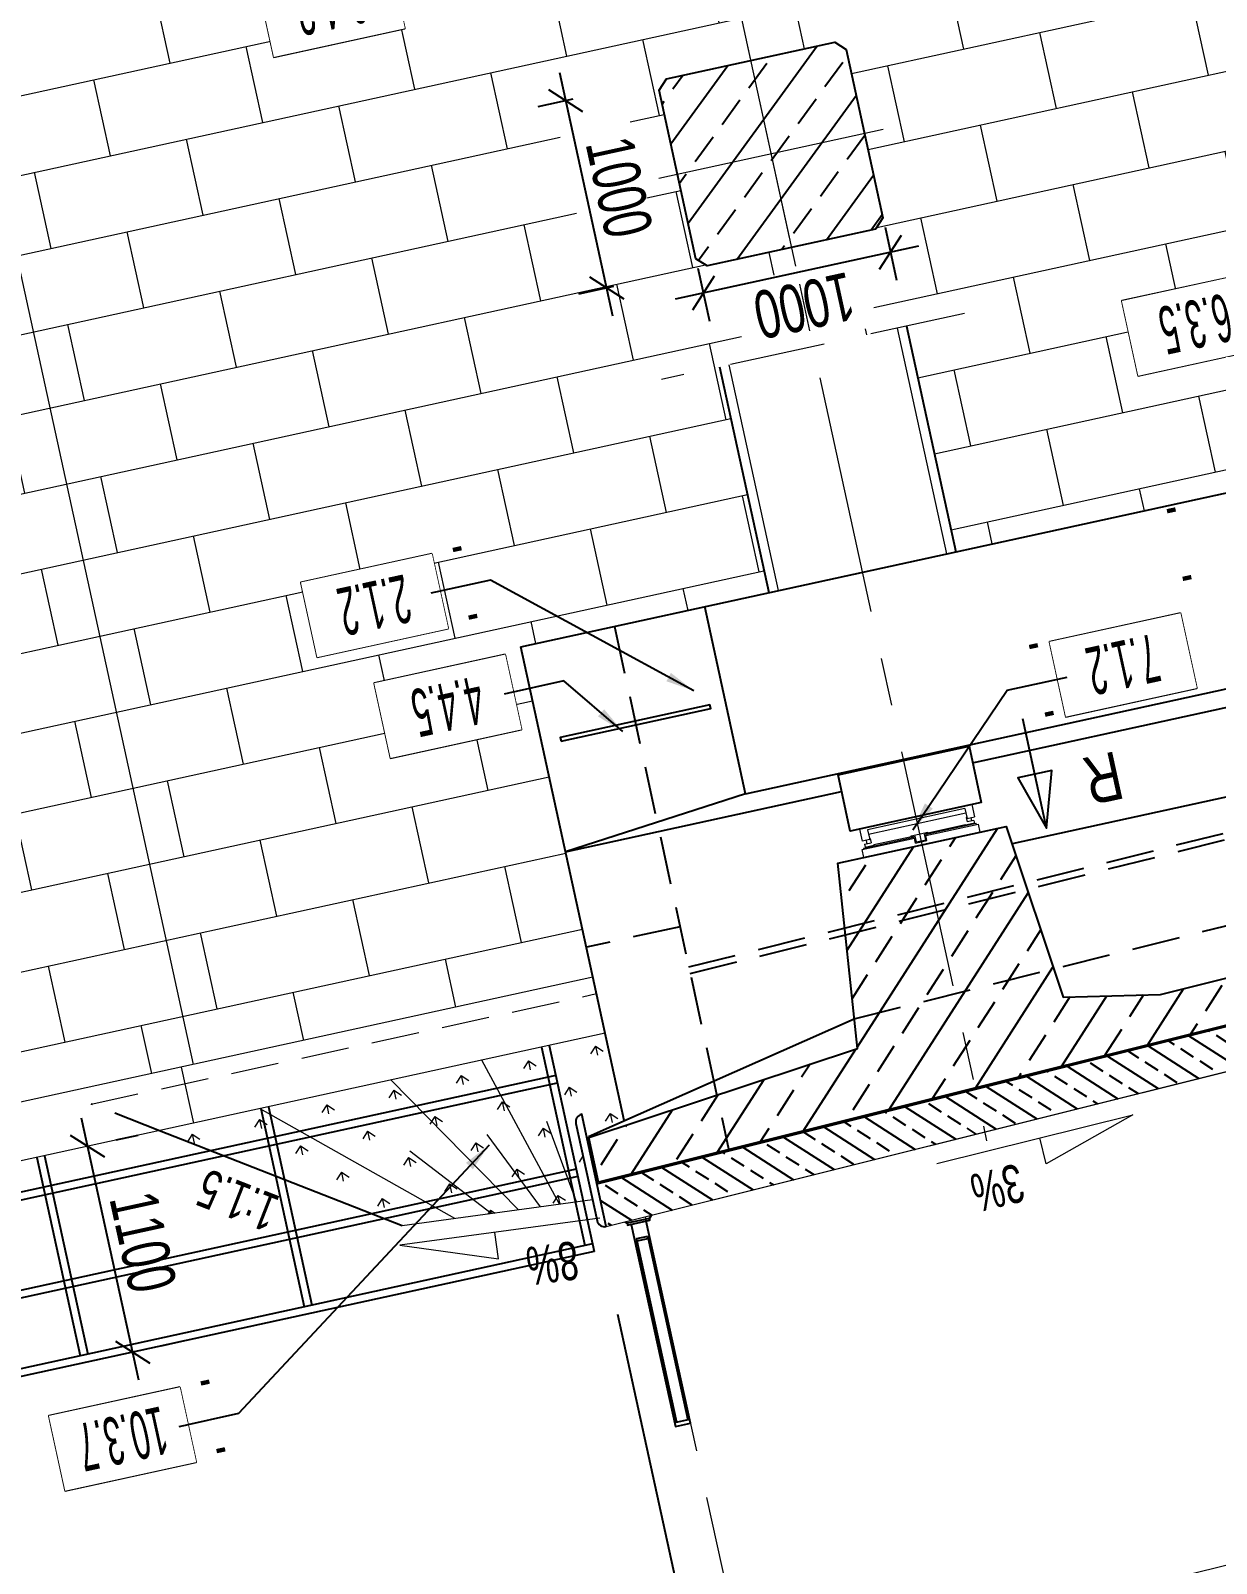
# Model space of a CAD drawing. Header units: metres. Extents: x 8416582 to 8417409, y 5771873 to 5772737.
# Drawn here: x 8416726.24 to 8416732.43, y 5772101.76 to 5772109.77 of the extents above; entities that cross this region are included whole.
import ezdxf
from ezdxf.enums import TextEntityAlignment as Align

# ---------------------------------------------------------------- set-up
doc = ezdxf.new("R2010")
doc.units = ezdxf.units.M
doc.set_wipeout_variables(frame=1)
doc.header["$PDSIZE"] = 0.05
for name, pattern in [('CENTER', [2, 1.25, -0.25, 0.25, -0.25]), ('DASHED', [0.75, 0.5, -0.25]), ('HIDDEN', [0.375, 0.25, -0.125])]:
    doc.linetypes.add(name, pattern=pattern)
for name, color, linetype in [('00RysOpi-T', 2, 'Continuous'), ('AII_M_balustrady', 8, 'Continuous'), ('AII_M_izolacja', 8, 'Continuous'), ('AII_M_konstrukcja beton', 3, 'Continuous'), ('AII_M_opisy do legendy', 2, 'Continuous'), ('AII_M_podpory', 1, 'Continuous'), ('AII_M_wyposażenie', 8, 'Continuous')]:
    doc.layers.add(name, color=color, linetype=linetype)
for name, color, linetype, lineweight in [('AII_M_konstrukcja 0.00', 8, 'Continuous', 0), ('AII_M_konstrukcja 0.25', 1, 'Continuous', 25), ('AII_M_kreskowanie', 8, 'Continuous', 0), ('AII_M_kreskowanie skarp', 8, 'Continuous', 0), ('AII_M_linie przerywane', 9, 'DASHED', 18), ('AII_M_nawierzchnia', 9, 'Continuous', 18), ('AII_M_opisy', 1, 'Continuous', 25), ('AII_M_opisy spadki', 9, 'Continuous', 18), ('AII_M_opisy wymiary', 1, 'Continuous', 25), ('AII_M_osie', 9, 'CENTER', 18), ('AII_M_skarpy', 9, 'Continuous', 18), ('AII_M_skrajnia', 9, 'DASHED', 18), ('AII_M_teren projektowany', 4, 'Continuous', 70), ('AII_M_wymiary', 1, 'Continuous', 25), ('AII_M_wyposazenie', 1, 'Continuous', 25)]:
    doc.layers.add(name, color=color, linetype=linetype, lineweight=lineweight)
doc.styles.add('CDMSTYLE', font='CDMSIMPL.shx', dxfattribs={"width": 0.7, "bigfont": 'CDMBIGPL.shx'})
doc.dimstyles.new('CDM-ME100MM', dxfattribs={"dimscale": 0.1, "dimtxt": 2.5, "dimasz": 1.5, "dimexe": 1.5, "dimexo": 5, "dimgap": 0.5, "dimtad": 1, "dimdec": 0, "dimlfac": 1000, "dimrnd": 1, "dimzin": 9, "dimtxsty": 'CDMSTYLE', "dimblk": 'OBLIQUE', "dimcen": 2.5, "dimdle": 1.5, "dimclrd": 9, "dimclre": 9, "dimclrt": 1, "dimadec": 1, "dimazin": 2, "dimtfac": 1, "dimtdec": 0, "dimtix": 1, "dimtmove": 2, "dimatfit": 3, "dimfxl": 1, "dimtvp": 1, "dimtolj": 1, "dimtzin": 0, "dimlwd": 25, "dimlwe": 25, "dimarcsym": 0})
doc.dimstyles.new('CDM-ME100MM$7', dxfattribs={"dimscale": 0.1, "dimtxt": 2.5, "dimasz": 1.5, "dimexe": 1.5, "dimexo": 5, "dimgap": 0.5, "dimtad": 1, "dimdec": 0, "dimlfac": 1000, "dimrnd": 1, "dimzin": 9, "dimtxsty": 'CDMSTYLE', "dimblk": 'OBLIQUE', "dimcen": 2.5, "dimdle": 1.5, "dimclrd": 9, "dimclre": 9, "dimclrt": 1, "dimadec": 1, "dimazin": 2, "dimtfac": 1, "dimtdec": 0, "dimtix": 1, "dimtmove": 2, "dimatfit": 3, "dimfxl": 1, "dimtvp": 1, "dimtolj": 1, "dimtzin": 0, "dimlwd": 25, "dimlwe": 25, "dimarcsym": 0})

# ---------------------------------------------------------------- blocks, each defined once
blk = doc.blocks.new('Deska_0.6')
at = {"layer": 'AII_M_wyposażenie', "color": 0, "linetype": 'ByBlock', "lineweight": -2}
blk.add_lwpolyline([(0, 0), (0, -0.6, 0.414214), (0.04, -0.56), (0.04, -0.04, 0.414214)], format="xyb", close=True, dxfattribs=at)
blk = doc.blocks.new('Balustrada_1.1')
at = {"layer": 'AII_M_balustrady', "color": 0, "linetype": 'ByBlock', "lineweight": -2}
for points in [[(0.04, 0.01), (0.04, 1.09), (-0.04, 1.09), (-0.04, 0.01)], [(-0.04, 1.07), (0.04, 1.07)], [(-0.03, 0.1), (-0.03, 1.07)], [(0.03, 0.1), (0.03, 1.07)]]:
    blk.add_lwpolyline(points, dxfattribs=at)
for points in [[(-0.03, 0.09), (0.03, 0.09), (0.03, 0.1), (-0.03, 0.1)], [(-0.06, 0), (0.06, 0), (0.06, 0.01), (-0.06, 0.01)]]:
    blk.add_lwpolyline(points, close=True, dxfattribs=at)
blk = doc.blocks.new('_OBLIQUE')
at = {"color": 0, "linetype": 'ByBlock'}
blk.add_line((-0.5, -0.5), (0.5, 0.5), dxfattribs=at)
blk = doc.blocks.new('*D302')
at = {"layer": 'AII_M_opisy wymiary', "color": 9, "lineweight": 25, "transparency": 16777216}
for p, q in [((8416733.9472, 5772104.2813), (8416734.4752, 5772101.8637)), ((8416729.2997, 5772103.0648), (8416729.7857, 5772100.8395)), ((8416734.5897, 5772102.0423), (8416729.6072, 5772100.9541))]:
    blk.add_line(p, q, dxfattribs=at)
at = {"layer": 'Defpoints', "color": 0, "lineweight": 25, "transparency": 16777216}
for p in [(8416733.8405, 5772104.7698), (8416729.193, 5772103.5533), (8416729.7537, 5772100.9861)]:
    blk.add_point(p, dxfattribs=at)
at = {"layer": 'AII_M_opisy wymiary', "color": 9, "lineweight": 25, "transparency": 16777216, "xscale": 0.15, "yscale": 0.15, "zscale": 0.15}
for p, rotation in [((8416734.4432, 5772102.0103), 12.32007894477794), ((8416729.7537, 5772100.9861), 192.3200789447779)]:
    blk.add_blockref('_OBLIQUE', p, dxfattribs=dict(at, rotation=rotation))
at = {"layer": 'AII_M_opisy wymiary', "color": 1, "transparency": 16777216, "insert": (8416732.1358, 5772101.3272), "char_height": 0.25, "attachment_point": 5, "rotation": 192.32008, "style": 'CDMSTYLE'}
blk.add_mtext('\\A1;4800', dxfattribs=at)
blk = doc.blocks.new('*D299')
at = {"layer": 'AII_M_opisy wymiary', "color": 9, "lineweight": 25, "transparency": 16777216}
for p, q in [((8416741.1459, 5772105.7671), (8416741.7596, 5772102.9574)), ((8416729.2997, 5772103.0648), (8416729.8894, 5772100.3649)), ((8416741.8741, 5772103.1359), (8416729.7108, 5772100.4794))]:
    blk.add_line(p, q, dxfattribs=at)
at = {"layer": 'Defpoints', "color": 0, "lineweight": 25, "transparency": 16777216}
for p in [(8416741.0393, 5772106.2556), (8416729.193, 5772103.5533), (8416729.8574, 5772100.5114)]:
    blk.add_point(p, dxfattribs=at)
at = {"layer": 'AII_M_opisy wymiary', "color": 9, "lineweight": 25, "transparency": 16777216, "xscale": 0.15, "yscale": 0.15, "zscale": 0.15}
for p, rotation in [((8416741.7276, 5772103.1039), 12.32007894477794), ((8416729.8574, 5772100.5114), 192.3200789447779)]:
    blk.add_blockref('_OBLIQUE', p, dxfattribs=dict(at, rotation=rotation))
at = {"layer": 'AII_M_opisy wymiary', "color": 1, "transparency": 16777216, "insert": (8416735.8298, 5772101.6367), "char_height": 0.25, "attachment_point": 5, "rotation": 192.32008, "style": 'CDMSTYLE'}
blk.add_mtext('\\A1;12150', dxfattribs=at)
blk = doc.blocks.new('Łożysko_garnkowe')
at = {"layer": 'AII_M_podpory', "color": 0, "linetype": 'Continuous', "lineweight": -2, "ltscale": 0.01}
for p, q in [((-0.31, 0), (0.31, 0)), ((0.31, 0), (0.31, -0.043)), ((-0.31, -0.043), (-0.31, 0)), ((-0.03, -0.043), (-0.31, -0.043)), ((-0.301, -0.049), (-0.301, -0.043)), ((-0.301, -0.049), (-0.033, -0.049)), ((-0.292, -0.052), (-0.245, -0.052)), ((-0.292, -0.067), (-0.292, -0.052)), ((-0.292, -0.067), (-0.257, -0.067)), ((-0.28, -0.085), (-0.28, -0.067)), ((-0.257, -0.09), (-0.257, -0.067)), ((-0.245, -0.055), (-0.245, -0.049)), ((-0.044, -0.055), (-0.245, -0.055)), ((-0.044, -0.052), (-0.044, -0.049)), ((-0.044, -0.052), (-0.025, -0.052)), ((-0.044, -0.052), (-0.044, -0.058)), ((0.044, -0.058), (-0.044, -0.058)), ((-0.033, -0.043), (-0.033, -0.049)), ((0.03, -0.0165), (-0.03, -0.0165)), ((-0.03, -0.0165), (-0.03, -0.043)), ((-0.025, -0.0215), (-0.03, -0.0215)), ((-0.025, -0.0385), (-0.03, -0.0385)), ((0.025, -0.0215), (-0.025, -0.0215)), ((-0.025, -0.0215), (-0.025, -0.052)), ((0.025, -0.0215), (0.03, -0.0215)), ((0.025, -0.0215), (0.025, -0.052)), ((0.025, -0.0385), (0.03, -0.0385)), ((0.044, -0.052), (0.025, -0.052)), ((0.03, -0.0165), (0.03, -0.043)), ((0.31, -0.043), (0.03, -0.043)), ((0.033, -0.043), (0.033, -0.049)), ((0.301, -0.049), (0.033, -0.049)), ((0.044, -0.052), (0.044, -0.049)), ((0.044, -0.052), (0.044, -0.058)), ((0.245, -0.055), (0.044, -0.055)), ((0.245, -0.055), (0.245, -0.049)), ((0.292, -0.052), (0.245, -0.052)), ((0.292, -0.067), (0.257, -0.067)), ((0.257, -0.09), (0.257, -0.067)), ((0.28, -0.085), (0.28, -0.067)), ((0.292, -0.067), (0.292, -0.052)), ((0.301, -0.049), (0.301, -0.043)), ((-0.26, -0.085), (-0.3, -0.085)), ((-0.3, -0.15), (-0.3, -0.085)), ((-0.3, -0.15), (0.3, -0.15)), ((-0.26, -0.085), (-0.257, -0.085)), ((-0.26, -0.138), (-0.26, -0.085)), ((-0.26, -0.09), (-0.257, -0.09)), ((0.26, -0.114), (-0.26, -0.114)), ((-0.26, -0.138), (0.26, -0.138)), ((0.26, -0.085), (0.257, -0.085)), ((0.26, -0.09), (0.257, -0.09)), ((0.26, -0.085), (0.3, -0.085)), ((0.26, -0.138), (0.26, -0.085)), ((0.3, -0.15), (0.3, -0.085))]:
    blk.add_line(p, q, dxfattribs=at)
blk = doc.blocks.new('*D298')
at = {"layer": 'AII_M_opisy wymiary', "color": 9, "lineweight": 25, "transparency": 16777216}
for p, q in [((8416730.6958, 5772108.7405), (8416730.7565, 5772108.463)), ((8416730.871, 5772108.6416), (8416729.6009, 5772108.3642)), ((8416729.7189, 5772108.5271), (8416729.7795, 5772108.2496))]:
    blk.add_line(p, q, dxfattribs=at)
at = {"layer": 'Defpoints', "color": 0, "lineweight": 25, "transparency": 16777216}
for p in [(8416730.5892, 5772109.229), (8416729.6122, 5772109.0156), (8416729.7475, 5772108.3962)]:
    blk.add_point(p, dxfattribs=at)
at = {"layer": 'AII_M_opisy wymiary', "color": 9, "lineweight": 25, "transparency": 16777216, "xscale": 0.15, "yscale": 0.15, "zscale": 0.15}
for p, rotation in [((8416730.7244, 5772108.6096), 12.32007866859613), ((8416729.7475, 5772108.3962), 192.3200786685962)]:
    blk.add_blockref('_OBLIQUE', p, dxfattribs=dict(at, rotation=rotation))
at = {"layer": 'AII_M_opisy wymiary', "color": 1, "transparency": 16777216, "insert": (8416730.2733, 5772108.3319), "char_height": 0.25, "attachment_point": 5, "rotation": 192.32008, "style": 'CDMSTYLE'}
blk.add_mtext('\\A1;1000', dxfattribs=at)
blk = doc.blocks.new('OpiNum01')
at = {"layer": 'AII_M_opisy do legendy', "color": 0, "linetype": 'Continuous'}
blk.add_lwpolyline([(-3.5, -2), (3.5, -2), (3.5, 2), (-3.5, 2)], close=True, dxfattribs=at)
at = {"color": 9, "linetype": 'Continuous', "lineweight": 25, "style": 'CDMSTYLE', "width": 0.7, "flags": 1}
for tag, p in [('NAZWAPOL', (-4.105, -6.803)), ('NAZWAANG', (-4.105, -10.477)), ('SPECYF', (-4.105, -14.151)), ('ID', (-4.105, -17.825)), ('BAZA', (-4.105, -21.499)), ('RYSUNEK', (-4.105, -25.173))]:
    blk.add_attdef(tag, p, '', height=2, dxfattribs=at)
at = {"layer": 'AII_M_opisy do legendy', "linetype": 'Continuous', "lineweight": -2, "style": 'CDMSTYLE', "width": 0.5}
blk.add_attdef('NR', text='', height=2.5, dxfattribs=at).set_placement((0, 0), align=Align.MIDDLE)
at = {"color": 0, "linetype": 'Continuous'}
blk.add_wipeout([(-3.5, -2), (3.5, -2), (3.5, 2), (-3.5, 2)], dxfattribs=at).dxf.layer = 'AII_M_opisy do legendy'
blk = doc.blocks.new('OpiTxt01')
at = {"color": 0, "linetype": 'Continuous', "lineweight": 20, "style": 'CDMSTYLE', "width": 0.7}
blk.add_attdef('TEKST_GORNY', (1, 0.895), '', height=2, dxfattribs=at)
at = {"color": 0, "linetype": 'Continuous', "lineweight": -2, "style": 'CDMSTYLE', "width": 0.7}
blk.add_attdef('TEKST_DOLNY', (1.049, -2.731), '', height=2, dxfattribs=at)
blk = doc.blocks.new('*D369')
at = {"layer": 'AII_M_opisy wymiary', "color": 9, "lineweight": 25, "transparency": 16777216}
for p, q in [((8416729.275, 5772108.2766), (8416728.9977, 5772109.5467)), ((8416729.0659, 5772109.4081), (8416728.8831, 5772109.3682)), ((8416729.2792, 5772108.4311), (8416729.0965, 5772108.3912))]:
    blk.add_line(p, q, dxfattribs=at)
at = {"layer": 'Defpoints', "color": 0, "lineweight": 25, "transparency": 16777216}
for p in [(8416729.5544, 5772109.5148), (8416729.0297, 5772109.4002), (8416729.7677, 5772108.5378)]:
    blk.add_point(p, dxfattribs=at)
at = {"layer": 'AII_M_opisy wymiary', "color": 9, "lineweight": 25, "transparency": 16777216, "xscale": 0.15, "yscale": 0.15, "zscale": 0.15}
for p, rotation in [((8416729.0297, 5772109.4002), 102.3200789447779), ((8416729.243, 5772108.4232), 282.3200789447779)]:
    blk.add_blockref('_OBLIQUE', p, dxfattribs=dict(at, rotation=rotation))
at = {"layer": 'AII_M_opisy wymiary', "color": 1, "transparency": 16777216, "insert": (8416729.3073, 5772108.949), "char_height": 0.25, "attachment_point": 5, "rotation": 282.32008, "style": 'CDMSTYLE'}
blk.add_mtext('\\A1;1000', dxfattribs=at)
blk = doc.blocks.new('*D370')
at = {"layer": 'AII_M_opisy wymiary', "color": 9, "lineweight": 25, "transparency": 16777216}
for p, q in [((8416726.8001, 5772102.7204), (8416726.5013, 5772104.0881)), ((8416726.796, 5772103.9989), (8416726.6799, 5772103.9736)), ((8416727.0307, 5772102.9243), (8416726.9146, 5772102.8989))]:
    blk.add_line(p, q, dxfattribs=at)
at = {"layer": 'Defpoints', "color": 0, "lineweight": 25, "transparency": 16777216}
for p in [(8416726.5334, 5772103.9416), (8416726.3075, 5772103.8923), (8416726.5423, 5772102.8176)]:
    blk.add_point(p, dxfattribs=at)
at = {"layer": 'AII_M_opisy wymiary', "color": 9, "lineweight": 25, "transparency": 16777216, "xscale": 0.15, "yscale": 0.15, "zscale": 0.15}
for p, rotation in [((8416726.5334, 5772103.9416), 102.3200789447779), ((8416726.7681, 5772102.8669), 282.3200789447779)]:
    blk.add_blockref('_OBLIQUE', p, dxfattribs=dict(at, rotation=rotation))
at = {"layer": 'AII_M_opisy wymiary', "color": 1, "transparency": 16777216, "insert": (8416726.8217, 5772103.4416), "char_height": 0.25, "attachment_point": 5, "rotation": 282.32008, "style": 'CDMSTYLE'}
blk.add_mtext('\\A1;1100', dxfattribs=at)

msp = doc.modelspace()

# ---------------------------------------------------------------- hatches: boundary and pattern name
at = {"layer": 'AII_M_kreskowanie'}
h = msp.add_hatch(dxfattribs=at)
h.set_pattern_fill('AR-B816', color=256, scale=0.002)
h.set_pattern_definition([(192.32008, (8416702.4845, 5772263.57133), (0.0867147, -0.397041), []), (282.32008, (8416702.4845, 5772263.57133), (0.4837557, -0.3103263), [0.4064, -0.4064])])
h.paths.add_polyline_path([(8416734.5943, 5772109.6372), (8416734.5561, 5772109.5777), (8416734.1165, 5772109.4817), (8416734.1378, 5772109.384), (8416734.228, 5772108.9712), (8416734.7164, 5772109.0779), (8416734.9739, 5772107.8991), (8416737.9048, 5772108.5392), (8416737.6474, 5772109.718), (8416738.1358, 5772109.8247), (8416738.0231, 5772110.3408), (8416737.5835, 5772110.2448), (8416737.524, 5772110.2829), (8416737.3319, 5772111.1622), (8416737.3701, 5772111.2217), (8416737.8098, 5772111.3178), (8416737.7884, 5772111.4155), (8416737.697, 5772111.8338), (8416737.2086, 5772111.7271), (8416736.9069, 5772113.1084), (8416736.8077, 5772113.5625), (8416733.8803, 5772112.9064), (8416733.976, 5772112.4683), (8416734.2777, 5772111.087), (8416733.7892, 5772110.9803), (8416733.9031, 5772110.4586), (8416734.3427, 5772110.5546), (8416734.4023, 5772110.5165)])
h.paths.add_polyline_path([(8416727.0857, 5772104.3693), (8416729.1712, 5772104.8248), (8416728.7946, 5772106.5495), (8416730.089, 5772106.8323), (8416729.8316, 5772108.0111), (8416730.3201, 5772108.1177), (8416730.2074, 5772108.6338), (8416729.7677, 5772108.5378), (8416729.7082, 5772108.576), (8416729.5162, 5772109.4552), (8416729.5544, 5772109.5148), (8416729.994, 5772109.6108), (8416729.9727, 5772109.7085), (8416729.8813, 5772110.1268), (8416729.3928, 5772110.0201), (8416728.9866, 5772111.8802), (8416725.6089, 5772111.1313)])
h.paths.add_polyline_path([(8416728.3306, 5772107.0353), (8416728.416, 5772106.6445), (8416727.7321, 5772106.4952), (8416727.6467, 5772106.886)], flags=16)
h.paths.add_polyline_path([(8416726.1679, 5772104.1688), (8416727.0857, 5772104.3693), (8416725.6089, 5772111.1313), (8416716.9834, 5772109.219)])
h.paths.add_polyline_path([(8416725.2632, 5772106.0676), (8416725.9471, 5772106.217), (8416726.0324, 5772105.8262), (8416726.1178, 5772105.4354), (8416726.2031, 5772105.0446), (8416725.5192, 5772104.8953), (8416725.4339, 5772105.286), (8416725.3485, 5772105.6768)], flags=16)
h.paths.add_polyline_path([(8416738.3951, 5772110.2976), (8416737.7031, 5772110.1465), (8416737.7831, 5772109.7801), (8416738.4751, 5772109.9313)], flags=16)
h.paths.add_polyline_path([(8416737.3254, 5772110.3377), (8416737.1743, 5772111.0297), (8416736.8079, 5772110.9497), (8416736.959, 5772110.2577)], flags=16)
h.paths.add_polyline_path([(8416734.4884, 5772109.4385), (8416733.7964, 5772109.2874), (8416733.8764, 5772108.921), (8416734.5684, 5772109.0721)], flags=16)
h.paths.add_polyline_path([(8416733.4188, 5772109.4785), (8416733.2676, 5772110.1706), (8416732.9013, 5772110.0906), (8416733.0524, 5772109.3985)], flags=17)
h.paths.add_polyline_path([(8416730.5793, 5772108.5906), (8416729.8873, 5772108.4395), (8416729.9673, 5772108.0731), (8416730.6593, 5772108.2243)], flags=16)
h.paths.add_polyline_path([(8416729.5096, 5772108.6307), (8416729.3585, 5772109.3227), (8416728.9921, 5772109.2427), (8416729.1433, 5772108.5507)], flags=16)
h.paths.add_polyline_path([(8416728.2559, 5772107.0062), (8416727.7267, 5772106.8906), (8416727.8068, 5772106.5243), (8416728.3359, 5772106.6399)], flags=0)
h.paths.add_polyline_path([(8416726.013, 5772105.8092), (8416725.3733, 5772105.6694), (8416725.4533, 5772105.3031), (8416726.093, 5772105.4428)], flags=0)
h.paths.add_polyline_path([(8416725.9044, 5772106.1949), (8416725.3112, 5772106.0653), (8416725.3912, 5772105.699), (8416725.9844, 5772105.8285)], flags=0)
h.paths.add_polyline_path([(8416726.0547, 5772105.4088), (8416725.5023, 5772105.2882), (8416725.5823, 5772104.9218), (8416726.1347, 5772105.0425)], flags=0)
edge = h.paths.add_edge_path()
edge.add_line((8416739.3432, 5772109.1005), (8416739.3947, 5772108.8646))
edge.add_line((8416739.3947, 5772108.8646), (8416740.1763, 5772109.0353))
edge.add_line((8416740.1763, 5772109.0353), (8416740.5316, 5772107.4083))
edge.add_line((8416740.5316, 5772107.4083), (8416742.6402, 5772107.8688))
edge.add_line((8416742.6402, 5772107.8688), (8416741.1826, 5772114.543))
edge.add_line((8416741.1826, 5772114.543), (8416737.7835, 5772113.7812))
edge.add_line((8416737.7835, 5772113.7812), (8416737.8839, 5772113.3218))
edge.add_line((8416737.8839, 5772113.3218), (8416738.1855, 5772111.9405))
edge.add_line((8416738.1855, 5772111.9405), (8416737.697, 5772111.8338))
edge.add_line((8416737.697, 5772111.8338), (8416737.8098, 5772111.3178))
edge.add_line((8416737.8098, 5772111.3178), (8416738.2494, 5772111.4138))
edge.add_line((8416738.2494, 5772111.4138), (8416738.3089, 5772111.3756))
edge.add_line((8416738.3089, 5772111.3756), (8416738.5009, 5772110.4963))
edge.add_line((8416738.5009, 5772110.4963), (8416738.4628, 5772110.4368))
edge.add_line((8416738.4628, 5772110.4368), (8416738.0231, 5772110.3408))
edge.add_line((8416738.0231, 5772110.3408), (8416738.0445, 5772110.2431))
edge.add_line((8416738.0445, 5772110.2431), (8416738.1358, 5772109.8247))
edge.add_line((8416738.1358, 5772109.8247), (8416738.6243, 5772109.9314))
edge.add_line((8416738.6243, 5772109.9314), (8416738.8818, 5772108.7526))
edge.add_line((8416738.8818, 5772108.7526), (8416739.1993, 5772108.822))
edge.add_line((8416739.1993, 5772108.822), (8416739.1655, 5772108.9769))
edge.add_line((8416739.1655, 5772108.9769), (8416738.9571, 5772109.1105))
edge.add_line((8416738.9571, 5772109.1105), (8416738.0175, 5772113.4127))
edge.add_arc((8416738.1094, 5772113.4552), 0.1012, 204.79213, 371.6329)
edge.add_line((8416738.2085, 5772113.4756), (8416739.1349, 5772109.2341))
edge.add_line((8416739.1349, 5772109.2341), (8416739.3432, 5772109.1005))
edge = h.paths.add_edge_path()
edge.add_line((8416733.6074, 5772107.7118), (8416733.6305, 5772107.6057))
edge.add_line((8416733.6305, 5772107.6057), (8416733.9969, 5772107.6857))
edge.add_line((8416733.9969, 5772107.6857), (8416733.7395, 5772108.8645))
edge.add_line((8416733.7395, 5772108.8645), (8416734.228, 5772108.9712))
edge.add_line((8416734.228, 5772108.9712), (8416734.1165, 5772109.4817))
edge.add_line((8416734.1165, 5772109.4817), (8416733.6768, 5772109.3856))
edge.add_line((8416733.6768, 5772109.3856), (8416733.6173, 5772109.4238))
edge.add_line((8416733.6173, 5772109.4238), (8416733.4253, 5772110.3031))
edge.add_line((8416733.4253, 5772110.3031), (8416733.4635, 5772110.3626))
edge.add_line((8416733.4635, 5772110.3626), (8416733.9031, 5772110.4586))
edge.add_line((8416733.9031, 5772110.4586), (8416733.8818, 5772110.5563))
edge.add_line((8416733.8818, 5772110.5563), (8416733.7892, 5772110.9803))
edge.add_line((8416733.7892, 5772110.9803), (8416733.3007, 5772110.8736))
edge.add_line((8416733.3007, 5772110.8736), (8416732.999, 5772112.2549))
edge.add_line((8416732.999, 5772112.2549), (8416732.8917, 5772112.746))
edge.add_line((8416732.8917, 5772112.746), (8416729.9629, 5772112.0967))
edge.add_line((8416729.9629, 5772112.0967), (8416730.3698, 5772110.2335))
edge.add_line((8416730.3698, 5772110.2335), (8416729.8813, 5772110.1268))
edge.add_line((8416729.8813, 5772110.1268), (8416729.994, 5772109.6108))
edge.add_line((8416729.994, 5772109.6108), (8416730.4336, 5772109.7068))
edge.add_line((8416730.4336, 5772109.7068), (8416730.4931, 5772109.6686))
edge.add_line((8416730.4931, 5772109.6686), (8416730.6852, 5772108.7893))
edge.add_line((8416730.6852, 5772108.7893), (8416730.647, 5772108.7298))
edge.add_line((8416730.647, 5772108.7298), (8416730.2074, 5772108.6338))
edge.add_line((8416730.2074, 5772108.6338), (8416730.2287, 5772108.5361))
edge.add_line((8416730.2287, 5772108.5361), (8416730.3201, 5772108.1177))
edge.add_line((8416730.3201, 5772108.1177), (8416730.8086, 5772108.2244))
edge.add_line((8416730.8086, 5772108.2244), (8416731.066, 5772107.0456))
edge.add_line((8416731.066, 5772107.0456), (8416733.4351, 5772107.563))
edge.add_line((8416733.4351, 5772107.563), (8416733.3943, 5772107.7501))
edge.add_line((8416733.3943, 5772107.7501), (8416733.5661, 5772108.0179))
edge.add_line((8416733.5661, 5772108.0179), (8416732.5831, 5772112.5187))
edge.add_arc((8416732.6808, 5772112.54), 0.1, 192.32008, 372.32008)
edge.add_line((8416732.7785, 5772112.5614), (8416733.7792, 5772107.9797))
edge.add_line((8416733.7792, 5772107.9797), (8416733.6074, 5772107.7118))
at = {"layer": 'AII_M_kreskowanie', "lineweight": 25}
h = msp.add_hatch(dxfattribs=at)
h.set_pattern_fill('ANSI33', color=256, scale=0.05, angle=-336.73928)
h.set_pattern_definition([(233.93234, (8416703.35598, 5772266.2399), (0.25664235, -0.186925), []), (233.93234, (8416703.1342, 5772266.20505), (0.25664235, -0.186925), [0.15875, -0.079375])])
h.paths.add_polyline_path([(8416730.647, 5772108.7298), (8416729.7677, 5772108.5378), (8416729.7082, 5772108.576), (8416729.5162, 5772109.4552), (8416729.5544, 5772109.5148), (8416730.4336, 5772109.7068), (8416730.4931, 5772109.6686), (8416730.6852, 5772108.7893)])
h = msp.add_hatch(dxfattribs=at)
h.set_pattern_fill('ANSI33', color=256, scale=0.05, angle=-333.35154)
h.set_pattern_definition([(237.3201, (8416732.56702, 5772125.83228), (0.2672398, -0.1714327), []), (237.3201, (8416732.34768, 5772125.78438), (0.2672398, -0.1714327), [0.15875, -0.079375])])
h.paths.add_polyline_path([(8416740.95, 5772106.43), (8416739.8659, 5772106.2383), (8416736.9965, 5772105.5512), (8416734.1018, 5772104.9794), (8416729.2004, 5772103.7538), (8416729.1492, 5772103.9883), (8416730.5526, 5772104.4525), (8416730.4488, 5772105.4193), (8416731.3281, 5772105.6113), (8416731.625, 5772104.7207), (8416732.1337, 5772104.7345), (8416733.9778, 5772105.1956), (8416734.4442, 5772105.4037), (8416734.3415, 5772106.3424), (8416735.2208, 5772106.5344), (8416735.5235, 5772105.6169), (8416736.0376, 5772105.6064), (8416736.9453, 5772105.7857), (8416737.8936, 5772106.0127), (8416738.3565, 5772106.2367), (8416738.2492, 5772107.1969), (8416739.1284, 5772107.3889), (8416739.4314, 5772106.494), (8416740.8988, 5772106.6645)])
h = msp.add_hatch(dxfattribs=at)
h.set_pattern_fill('ANSI33', color=256, scale=0.025, angle=-243.35154)
h.set_pattern_definition([(327.3201, (8416732.56595, 5772125.83717), (0.0857163, 0.1336199), []), (327.3201, (8416732.5899, 5772125.7275), (0.0857163, 0.1336199), [0.079375, -0.0396875])])
h.paths.add_polyline_path([(8416729.2407, 5772103.5228), (8416729.1918, 5772103.7465), (8416733.5714, 5772104.8416), (8416733.628, 5772104.8053), (8416733.6665, 5772104.6294)])
at = {"layer": 'AII_M_kreskowanie'}
h = msp.add_hatch(dxfattribs=at)
h.set_pattern_fill('GRASS', color=256, scale=0.01, angle=-333.35154)
h.set_pattern_definition([(282.32008, (8416688.13118, 5772262.975), (0.21379181, -0.13714613), [0.047625, -0.31158524]), (237.32008, (8416688.13118, 5772262.975), (0.2137918, -0.13714613), [0.047625, -0.206375]), (327.32008, (8416688.13118, 5772262.975), (0.13714613, 0.2137918), [0.047625, -0.206375])])
h.paths.add_polyline_path([(8416729.3334, 5772104.0821), (8416729.1466, 5772104.0005), (8416729.11, 5772104.1211), (8416729.0794, 5772104.0735), (8416729.1692, 5772103.6626), (8416728.1751, 5772103.5273), (8416726.9076, 5772104.0233), (8416729.2353, 5772104.5317)])

# ---------------------------------------------------------------- linework, layer by layer
at = {"layer": 'AII_M_balustrady', "linetype": 'ByBlock', "lineweight": -2}
for p, q in [((8416728.9034, 5772104.4592), (8416729.1296, 5772103.4236)), ((8416728.9425, 5772104.4677), (8416729.1772, 5772103.3931)), ((8416727.438, 5772104.1391), (8416727.6642, 5772103.1036)), ((8416727.4771, 5772104.1477), (8416727.7032, 5772103.1121)), ((8416726.2685, 5772103.8837), (8416726.4946, 5772102.8481)), ((8416726.3075, 5772103.8923), (8416726.5337, 5772102.8567))]:
    msp.add_line(p, q, dxfattribs=at)
for points in [[(8416728.9767, 5772104.3114), (8416726.0974, 5772103.6826), (8416716.8461, 5772108.7695)], [(8416728.9852, 5772104.2723), (8416726.0913, 5772103.6403), (8416716.8574, 5772108.7177)], [(8416729.0833, 5772103.8229), (8416726.0209, 5772103.1541), (8416716.9877, 5772108.1211)], [(8416729.0919, 5772103.7839), (8416726.0147, 5772103.1118), (8416716.999, 5772108.0692)], [(8416729.1687, 5772103.4321), (8416725.9596, 5772102.7313), (8416716.8792, 5772107.7242)], [(8416729.1772, 5772103.3931), (8416725.9535, 5772102.689), (8416716.8599, 5772107.6892)]]:
    msp.add_lwpolyline(points, dxfattribs=at)
at = {"layer": 'AII_M_balustrady', "color": 8}
for points in [[(8416729.338, 5772103.5471), (8416729.3495, 5772103.5397)], [(8416729.4668, 5772103.5653), (8416729.4775, 5772103.582)]]:
    msp.add_lwpolyline(points, dxfattribs=at)
at = {"layer": 'AII_M_izolacja', "linetype": 'HIDDEN', "ltscale": 0.5, "const_width": 0.005}
msp.add_lwpolyline([(8416729.1438, 5772103.9897), (8416729.1961, 5772103.7502), (8416734.1023, 5772104.9769), (8416736.997, 5772105.5487), (8416739.8665, 5772106.2358), (8416740.9555, 5772106.4284), (8416740.9031, 5772106.668)], dxfattribs=at)
at = {"layer": 'AII_M_izolacja'}
msp.add_lwpolyline([(8416729.1918, 5772103.7465), (8416734.1029, 5772104.9745), (8416736.9975, 5772105.5463), (8416739.867, 5772106.2334), (8416740.9609, 5772106.4269)], dxfattribs=at)
at = {"layer": 'AII_M_konstrukcja 0.00'}
for points in [[(8416730.7597, 5772108.2138), (8416731.0172, 5772107.035)], [(8416729.8804, 5772108.0217), (8416730.1379, 5772106.8429)]]:
    msp.add_lwpolyline(points, dxfattribs=at)
at = {"layer": 'AII_M_konstrukcja 0.25'}
for points in [[(8416730.8086, 5772108.2244), (8416731.066, 5772107.0456)], [(8416729.8316, 5772108.0111), (8416730.089, 5772106.8323)], [(8416729.9681, 5772105.7823), (8416729.7547, 5772106.7592)], [(8416731.1531, 5772105.9438), (8416733.6688, 5772106.4933)], [(8416733.7663, 5772106.0466), (8416731.3588, 5772105.5208)], [(8416729.0282, 5772105.4797), (8416730.4692, 5772105.7945)], [(8416729.1482, 5772103.9932), (8416730.5346, 5772104.6077)]]:
    msp.add_lwpolyline(points, dxfattribs=at)
at = {"layer": 'AII_M_konstrukcja 0.25', "linetype": 'HIDDEN'}
for points in [[(8416729.6714, 5772104.8782), (8416733.8933, 5772105.9339), (8416736.788, 5772106.5057), (8416740.0465, 5772107.2859)], [(8416729.6789, 5772104.8439), (8416733.9008, 5772105.8996), (8416736.7955, 5772106.4714), (8416740.054, 5772107.2516)], [(8416729.2831, 5772106.6561), (8416729.8788, 5772103.9286)], [(8416730.5346, 5772104.6077), (8416733.9941, 5772105.4727), (8416736.8887, 5772106.0445), (8416739.3825, 5772106.6417)], [(8416729.6256, 5772105.088), (8416729.1371, 5772104.9813)]]:
    msp.add_lwpolyline(points, dxfattribs=at)
at = {"layer": 'AII_M_konstrukcja beton'}
msp.add_lwpolyline([(8416730.647, 5772108.7298), (8416729.7677, 5772108.5378), (8416729.7082, 5772108.576), (8416729.5162, 5772109.4552), (8416729.5544, 5772109.5148), (8416730.4336, 5772109.7068), (8416730.4931, 5772109.6686), (8416730.6852, 5772108.7893)], close=True, dxfattribs=at)
msp.add_lwpolyline([(8416736.9965, 5772105.5512), (8416734.1018, 5772104.9794), (8416729.2004, 5772103.7538), (8416729.1492, 5772103.9883), (8416730.5517, 5772104.4523), (8416730.4488, 5772105.4193), (8416731.3281, 5772105.6113), (8416731.625, 5772104.7207), (8416732.1337, 5772104.7345), (8416733.9778, 5772105.1956), (8416734.4442, 5772105.4037), (8416734.3415, 5772106.3424), (8416735.2208, 5772106.5344), (8416735.5235, 5772105.6169), (8416736.0376, 5772105.6064), (8416736.9453, 5772105.7857)], dxfattribs=at)
at = {"layer": 'AII_M_kreskowanie skarp'}
for p, q in [((8416728.997, 5772103.6391), (8416728.5904, 5772104.3908)), ((8416728.7828, 5772103.61), (8416728.1171, 5772104.2875)), ((8416728.451, 5772103.5649), (8416727.434, 5772104.1383)), ((8416729.0858, 5772103.6512), (8416728.9296, 5772104.072)), ((8416728.8982, 5772103.6257), (8416728.6187, 5772104.0041)), ((8416728.6402, 5772103.5906), (8416728.2154, 5772103.916))]:
    msp.add_line(p, q, dxfattribs=at)
at = {"layer": 'AII_M_linie przerywane', "lineweight": 25, "ltscale": 0.5}
msp.add_line((8416726.9076, 5772104.0233), (8416726.5517, 5772104.1626), dxfattribs=at)
at = {"layer": 'AII_M_linie przerywane'}
msp.add_lwpolyline([(8416731.1108, 5772108.2904), (8416729.5294, 5772107.9451)], dxfattribs=at)
at = {"layer": 'AII_M_linie przerywane', "ltscale": 0.5}
msp.add_lwpolyline([(8416726.5517, 5772104.1626), (8416729.19, 5772104.7388)], dxfattribs=at)
at = {"layer": 'AII_M_nawierzchnia'}
msp.add_lwpolyline([(8416729.2407, 5772103.5228), (8416733.6665, 5772104.6294)], dxfattribs=at)
at = {"layer": 'AII_M_opisy spadki'}
msp.add_line((8416729.2407, 5772103.5228), (8416733.6665, 5772104.6294), dxfattribs=at)
at = {"layer": 'AII_M_opisy spadki', "color": 9}
msp.add_lwpolyline([(8416730.9669, 5772103.8513), (8416731.9887, 5772104.1068), (8416731.5376, 5772103.8497), (8416731.5376, 5772103.8497), (8416731.5037, 5772103.9856)], dxfattribs=at)
at = {"layer": 'AII_M_osie'}
for points in [[(8416729.0755, 5772113.8164), (8416731.2258, 5772103.9707)], [(8416729.9727, 5772109.7085), (8416730.2287, 5772108.5361)], [(8416730.6869, 5772109.2503), (8416729.5145, 5772108.9943)]]:
    msp.add_lwpolyline(points, dxfattribs=at)
at = {"layer": 'AII_M_podpory', "color": 2}
for points in [[(8416728.7946, 5772106.5495), (8416733.4351, 5772107.563)], [(8416729.9681, 5772105.7823), (8416733.6485, 5772106.5861)], [(8416729.3348, 5772104.0759), (8416728.7946, 5772106.5495)], [(8416729.9681, 5772105.7823), (8416729.0282, 5772105.4797)]]:
    msp.add_lwpolyline(points, dxfattribs=at)
at = {"layer": 'AII_M_skarpy', "color": 1}
for p, q in [((8416728.1751, 5772103.5273), (8416726.9076, 5772104.0233)), ((8416729.1692, 5772103.6626), (8416728.1751, 5772103.5273))]:
    msp.add_line(p, q, dxfattribs=at)
for points in [[(8416727.0857, 5772104.3693), (8416725.6103, 5772111.1246)], [(8416729.1712, 5772104.8248), (8416726.1679, 5772104.1688), (8416716.9834, 5772109.219)], [(8416729.2353, 5772104.5317), (8416726.1219, 5772103.8517), (8416716.5771, 5772109.1)], [(8416727.0219, 5772104.3553), (8416727.0859, 5772104.0623)]]:
    msp.add_lwpolyline(points, dxfattribs=at)
at = {"layer": 'AII_M_skarpy', "color": 9}
msp.add_lwpolyline([(8416729.2075, 5772103.5668), (8416728.1638, 5772103.4249), (8416728.6781, 5772103.3535), (8416728.6592, 5772103.4923)], dxfattribs=at)
at = {"layer": 'AII_M_skrajnia'}
msp.add_lwpolyline([(8416729.4445, 5772103.5738), (8416729.9779, 5772101.1313), (8416733.569, 5772102.0292), (8416733.0356, 5772104.4717)], dxfattribs=at)
at = {"layer": 'AII_M_teren projektowany', "color": 1, "lineweight": 25}
msp.add_line((8416728.1751, 5772103.5273), (8416726.9076, 5772104.0233), dxfattribs=at)
at = {"layer": 'AII_M_wymiary', "color": 1}
msp.add_lwpolyline([(8416730.4504, 5772105.8807), (8416731.1343, 5772106.0301), (8416731.1984, 5772105.7365), (8416730.5145, 5772105.5872)], close=True, dxfattribs=at)
at = {"layer": 'AII_M_wyposazenie', "color": 1, "lineweight": 25}
msp.add_lwpolyline([(8416729.0045, 5772106.0568), (8416729.7861, 5772106.2275), (8416729.7818, 5772106.2471), (8416729.0003, 5772106.0764)], close=True, dxfattribs=at)

# ---------------------------------------------------------------- block references
at = {"layer": 'AII_M_balustrady', "rotation": 192.3200789447779}
msp.add_blockref('Balustrada_1.1', (8416729.4082, 5772103.5525), dxfattribs=at)
at = {"layer": 'AII_M_podpory', "color": 8, "lineweight": 18, "rotation": 192.3200789447779}
msp.add_blockref('Łożysko_garnkowe', (8416730.8884, 5772105.5153), dxfattribs=at)
at = {"layer": 'AII_M_wyposażenie', "rotation": 192.3200789447779}
msp.add_blockref('Deska_0.6', (8416729.2407, 5772103.5228), dxfattribs=at)
at = {"layer": 'Defpoints', "color": 250, "linetype": 'Continuous', "lineweight": 0, "xscale": 0.1, "yscale": 0.1, "zscale": 0.1, "rotation": 192.3200789447779}
msp.add_blockref('OpiTxt01', (8416732.365, 5772107.0998), dxfattribs=at).add_auto_attribs({'TEKST_GORNY': '-', 'TEKST_DOLNY': '-'})

# ---------------------------------------------------------------- texts
at = {"layer": 'AII_M_opisy', "color": 10, "lineweight": 25, "style": 'CDMSTYLE', "width": 0.8}
msp.add_text('R', height=0.25, rotation=192.32008, dxfattribs=at).set_placement((8416731.8352, 5772105.8634), align=Align.MIDDLE_CENTER)
at = {"layer": 'AII_M_opisy spadki', "color": 9, "style": 'CDMSTYLE', "width": 0.7}
msp.add_text('3%', height=0.2, rotation=194.03859, dxfattribs=at).set_placement((8416731.2595, 5772103.8214), align=Align.CENTER)
at = {"layer": 'AII_M_skarpy', "color": 9, "style": 'CDMSTYLE', "width": 0.7}
for s, rotation, p in [('1:1.5', 158.62986, (8416727.3524, 5772103.7521)), ('8%', 187.74616, (8416728.9468, 5772103.4305))]:
    msp.add_text(s, height=0.2, rotation=rotation, dxfattribs=at).set_placement(p, align=Align.CENTER)

# ---------------------------------------------------------------- dimensions: what is measured, and where the dimension line sits
at = {"layer": 'AII_M_opisy wymiary'}
for base, p1, p2, angle, picture, middle in [((8416729.0297, 5772109.4002), (8416729.7677, 5772108.5378), (8416729.5544, 5772109.5148), 282.32008, '*D369', (8416729.3073, 5772108.949)), ((8416729.8574, 5772100.5114), (8416741.0393, 5772106.2556), (8416729.193, 5772103.5533), 192.32008, '*D299', (8416735.8298, 5772101.6367)), ((8416729.7537, 5772100.9861), (8416733.8405, 5772104.7698), (8416729.193, 5772103.5533), 192.32008, '*D302', (8416732.1358, 5772101.3272))]:
    dim = msp.add_linear_dim(base=base, p1=p1, p2=p2, angle=angle, dimstyle='CDM-ME100MM', dxfattribs=at)
    dim.commit()
    dim.dimension.update_dxf_attribs({"geometry": picture, "text_midpoint": middle})
dim = msp.add_aligned_dim(p1=(8416730.5892, 5772109.229), p2=(8416729.6122, 5772109.0156), distance=0.634, dimstyle='CDM-ME100MM', dxfattribs=at)
dim.commit()
dim.dimension.update_dxf_attribs({"geometry": '*D298', "text_midpoint": (8416730.2733, 5772108.3319)})

# ---------------------------------------------------------------- next in the draw order: block references
at = {"layer": '00RysOpi-T', "color": 1, "linetype": 'Continuous', "lineweight": 0, "xscale": 0.1, "yscale": 0.1, "zscale": 0.1}
for p, rotation, values in [((8416727.8047, 5772109.8989), 192.320078854871, {'NR': '6.4.2'}), ((8416732.317, 5772108.2345), 192.3200790113749, {'NR': '6.3.5'}), ((8416728.0313, 5772106.7652), 192.3200789447779, {'NR': '2.1.2'}), ((8416731.9391, 5772106.4549), 192.3200789447779, {'NR': '7.1.2'}), ((8416726.7156, 5772102.4138), 192.3200789447779, {'NR': '10.3.7'})]:
    msp.add_blockref('OpiNum01', p, dxfattribs=dict(at, rotation=rotation)).add_auto_attribs(values)

# ---------------------------------------------------------------- next in the draw order: linework, layer by layer
at = {"layer": 'AII_M_opisy', "color": 10, "lineweight": 25}
msp.add_lwpolyline([(8416731.5396, 5772105.6021), (8416731.5662, 5772105.9046), (8416731.3894, 5772105.866), (8416731.5396, 5772105.6021), (8416731.4148, 5772106.1739)], dxfattribs=at)

# ---------------------------------------------------------------- next in the draw order: block references
at = {"layer": 'Defpoints', "color": 250, "linetype": 'Continuous', "lineweight": 0, "xscale": 0.1, "yscale": 0.1, "zscale": 0.1, "rotation": 192.3200789447779}
for p in [(8416728.6371, 5772106.8975), (8416731.646, 5772106.3909), (8416727.3213, 5772102.5461)]:
    msp.add_blockref('OpiTxt01', p, dxfattribs=at).add_auto_attribs({'TEKST_GORNY': '-', 'TEKST_DOLNY': '-'})

# ---------------------------------------------------------------- next in the draw order: dimensions: what is measured, and where the dimension line sits
at = {"layer": 'AII_M_opisy wymiary'}
dim = msp.add_linear_dim(base=(8416726.5334, 5772103.9416), p1=(8416726.5423, 5772102.8176), p2=(8416726.3075, 5772103.8923), angle=282.32008, dimstyle='CDM-ME100MM', dxfattribs=at)
dim.commit()
dim.dimension.update_dxf_attribs({"geometry": '*D370', "text_midpoint": (8416726.8217, 5772103.4416)})

# ---------------------------------------------------------------- next in the draw order: leaders
at = {"layer": '00RysOpi-T', "color": 9, "linetype": 'Continuous', "lineweight": 0}
for points in [[(8416729.6981, 5772106.3197), (8416728.6371, 5772106.8975), (8416728.3244, 5772106.8293)], [(8416730.8405, 5772105.5943), (8416731.3333, 5772106.3226), (8416731.646, 5772106.3909)], [(8416728.6288, 5772103.9485), (8416727.3213, 5772102.5461), (8416727.0087, 5772102.4778)]]:
    msp.add_leader(points, dimstyle='CDM-ME100MM$7', dxfattribs=at)

# ---------------------------------------------------------------- next in the draw order: block references
at = {"layer": '00RysOpi-T', "color": 1, "linetype": 'Continuous', "lineweight": 0, "xscale": 0.1, "yscale": 0.1, "zscale": 0.1, "rotation": 192.3200789447779}
msp.add_blockref('OpiNum01', (8416728.4139, 5772106.239), dxfattribs=at).add_auto_attribs({'NR': '4.4.5'})

# ---------------------------------------------------------------- next in the draw order: leaders
at = {"layer": '00RysOpi-T', "color": 9, "linetype": 'Continuous', "lineweight": 0}
msp.add_leader([(8416729.3273, 5772106.1071), (8416729.0197, 5772106.3713), (8416728.707, 5772106.303)], dimstyle='CDM-ME100MM$7', dxfattribs=at)

doc.saveas('drawing.dxf')
